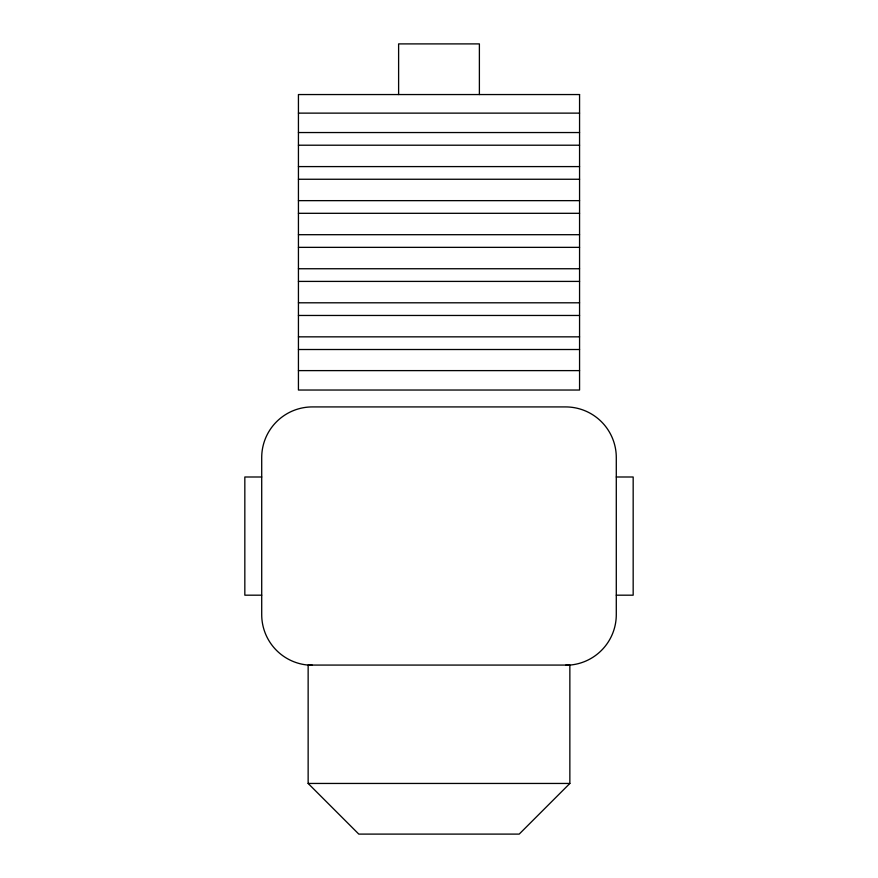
<?xml version="1.0" encoding="UTF-8"?>
<svg xmlns="http://www.w3.org/2000/svg" width="878" height="878" viewBox="0 0 878 878"><rect width="100%" height="100%" fill="white"/><g stroke="black" fill="none" stroke-linecap="round" stroke-linejoin="round"><path stroke-width="1.32" d="M479.388 94.55L479.388 43.9L398.612 43.9L398.612 94.55M569.855 783.45L519.205 834.1L358.795 834.1L308.145 783.45L308.145 665.074L569.855 665.074L569.855 783.45L308.145 783.45M298.432 113.13L579.568 113.13M298.432 132.545L579.568 132.545M298.432 145.21L579.568 145.21M298.432 166.59L579.568 166.59M298.432 179.255L579.568 179.255M298.432 200.645L579.568 200.645M298.432 213.31L579.568 213.31M298.432 234.7L579.568 234.7M298.432 247.355L579.568 247.355M298.432 268.745L579.568 268.745M298.432 281.41L579.568 281.41M298.432 302.8L579.568 302.8M298.432 315.465L579.568 315.465M298.432 336.845L579.568 336.845M298.432 349.51L579.568 349.51M298.432 370.615L579.568 370.615M261.71 476.995L244.83 476.995L244.83 595.185L261.71 595.185M616.29 476.995L633.17 476.995L633.17 595.185L616.29 595.185M312.37 665.25A50.65 50.65 0 0 1 261.71 614.6L261.71 457.57A50.65 50.65 0 0 1 312.37 406.92L565.63 406.92A50.65 50.65 0 0 1 616.29 457.57L616.29 614.6A50.65 50.65 0 0 1 565.63 665.25M579.568 94.55L298.432 94.55L298.432 390.03L579.568 390.03L579.568 94.55"/></g></svg>
